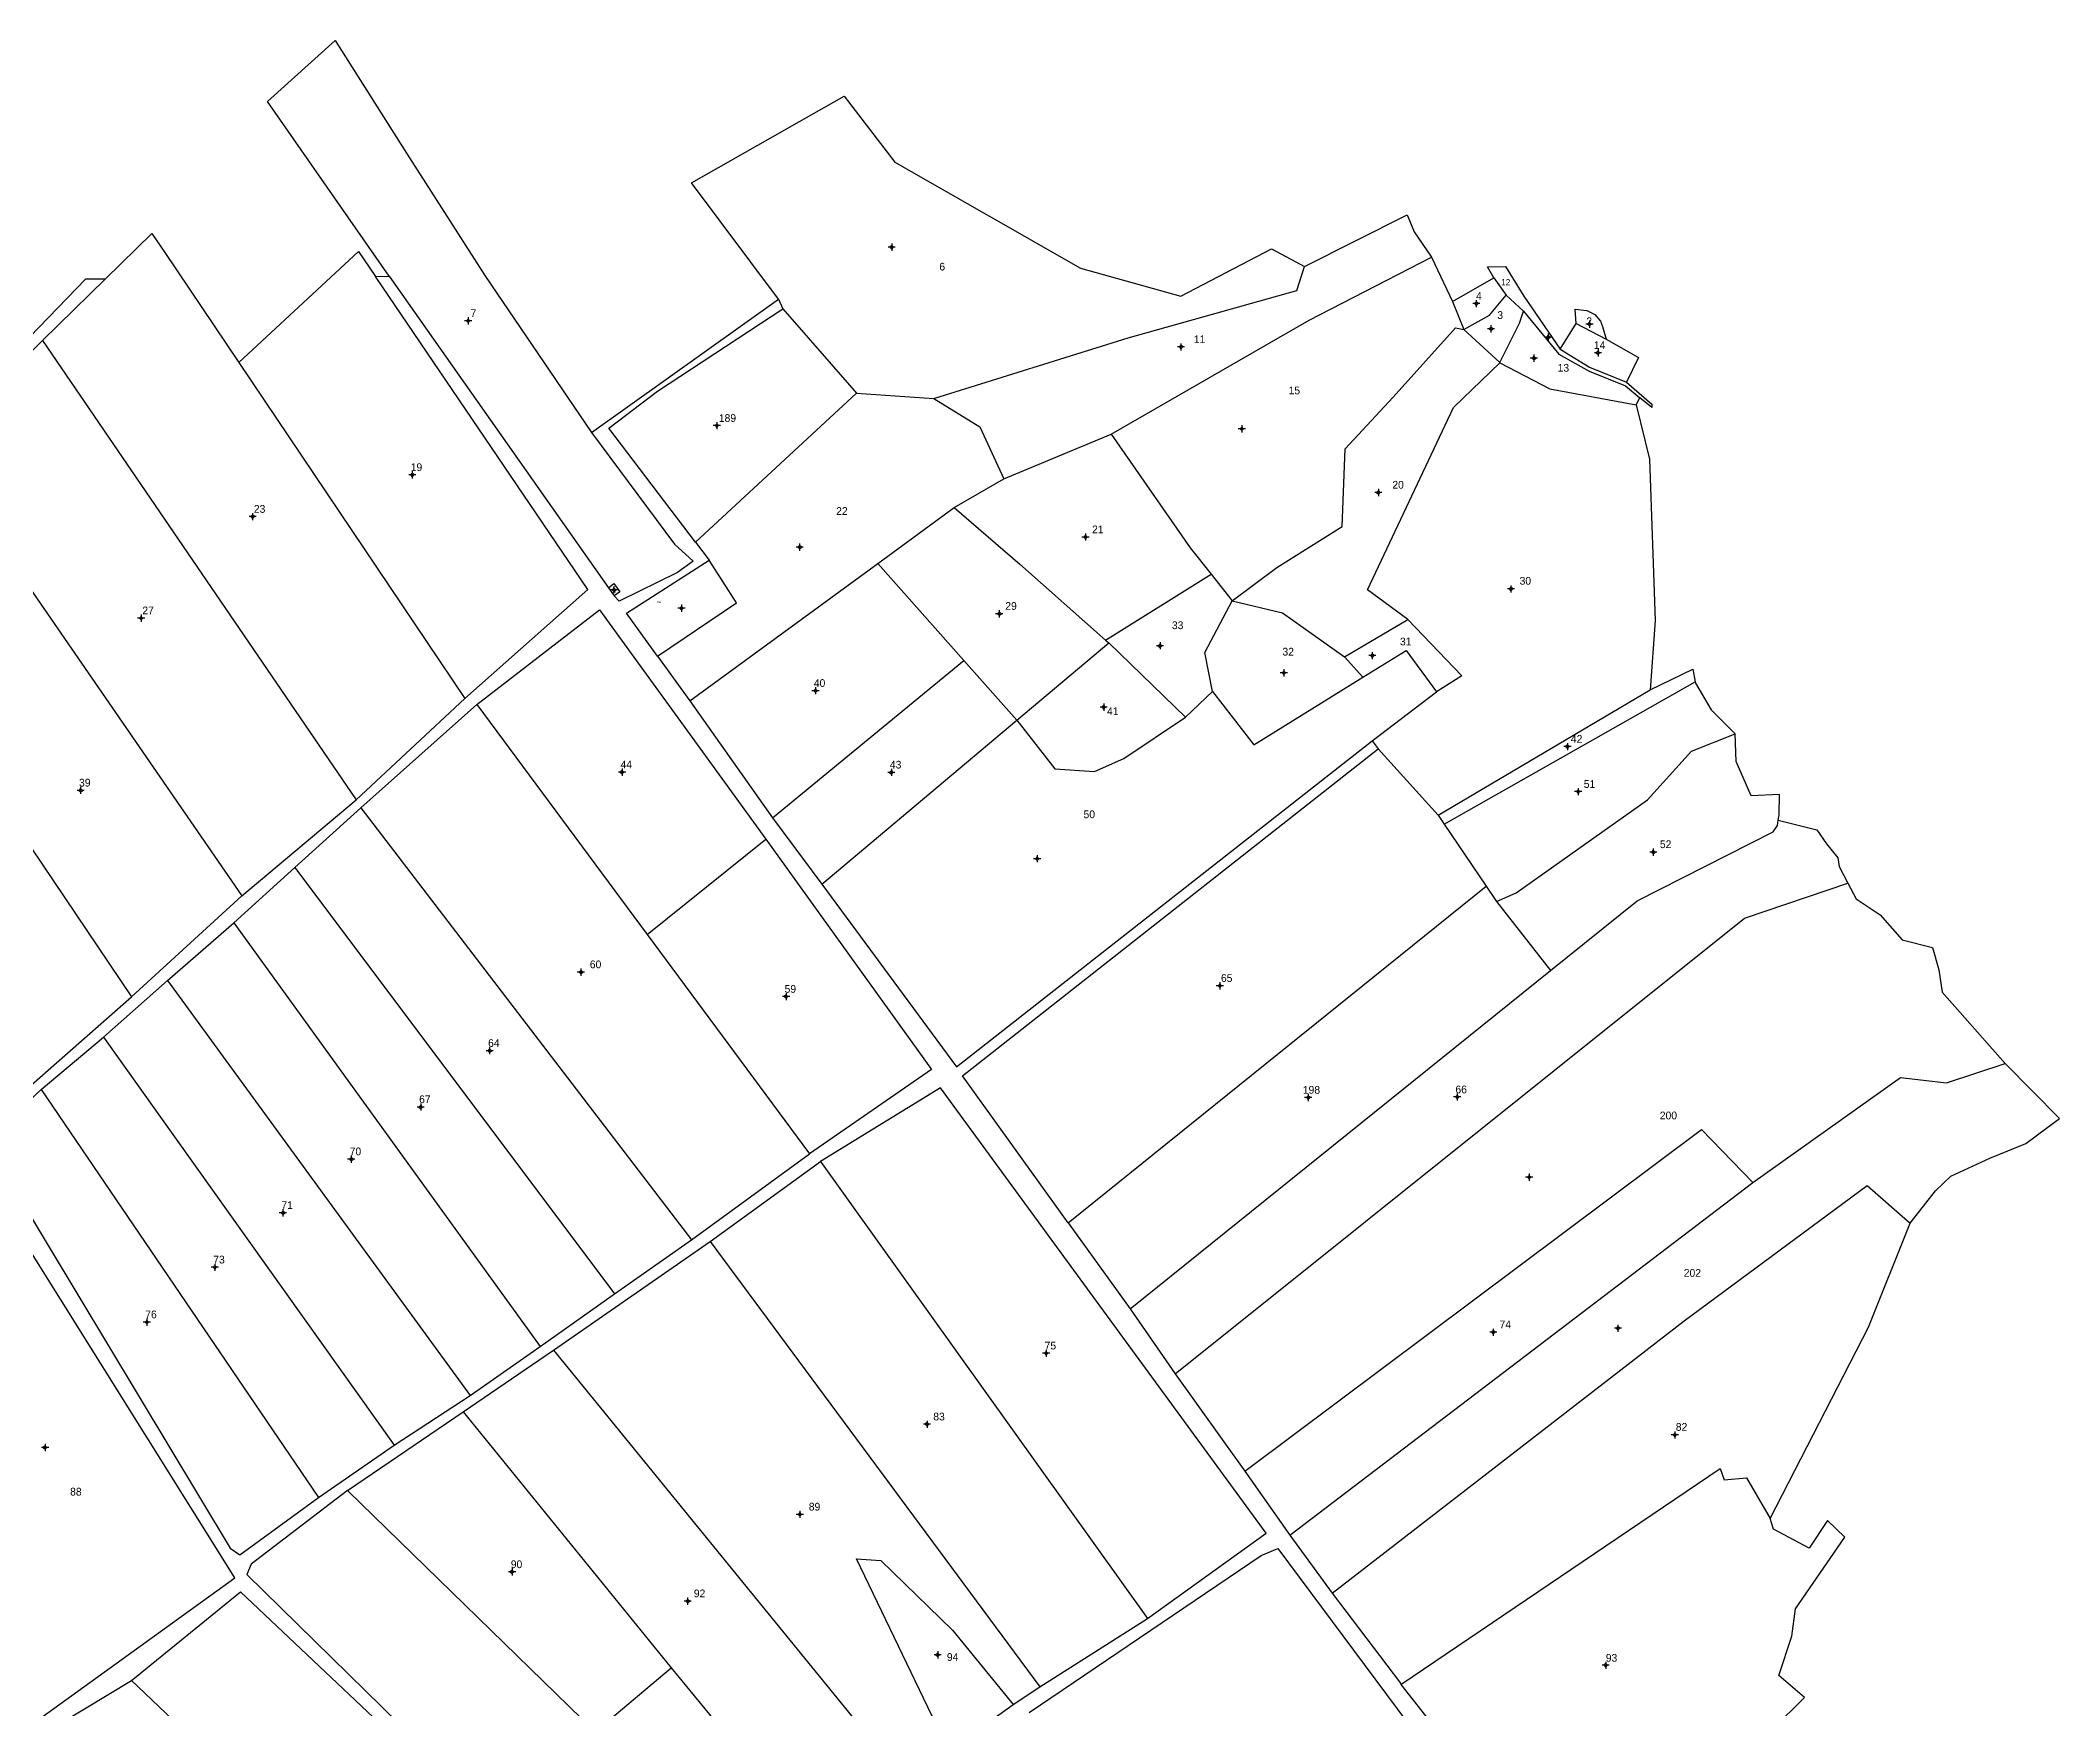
# Model space of a CAD drawing. Extents: x 548517 to 549685, y 1840399 to 1841560.
# Drawn here: x 548980 to 549685, y 1840977 to 1841560 of the extents above; entities that cross this region are included whole.
import ezdxf

# ---------------------------------------------------------------- set-up
doc = ezdxf.new("R2010")
doc.units = 0
for name, color, linetype in [('Level 10', 7, 'Continuous'), ('Level 11', 7, 'Continuous'), ('Level 15', 7, 'Continuous')]:
    doc.layers.add(name, color=color, linetype=linetype)

msp = doc.modelspace()

# ---------------------------------------------------------------- linework, layer by layer
at = {"layer": 'Level 10'}
for p, q in [((549466.01, 1841484.02), (549473.39, 1841468.48)), ((548981.24, 1841454.88), (549003.22, 1841476.43)), ((549097.47, 1841477.25), (549102.25, 1841477.29)), ((549102.25, 1841477.29), (549178.74, 1841368.56)), ((549473.39, 1841468.48), (549487.79, 1841476.79)), ((549487.79, 1841476.79), (549492.08, 1841470.68)), ((549172.81, 1841422.82), (549238.12, 1841469.35)), ((549238.12, 1841469.35), (549239.64, 1841465.89)), ((549239.64, 1841465.89), (549265.36, 1841436.44)), ((549473.39, 1841468.48), (549477.35, 1841458.68)), ((549492.08, 1841470.68), (549498.1, 1841465.11)), ((549477.35, 1841458.68), (549489.86, 1841447.21)), ((549510.89, 1841451.85), (549516.52, 1841460.82)), ((549516.52, 1841460.82), (549526.99, 1841455.36)), ((548943.42, 1841416.82), (548981.24, 1841454.88)), ((548981.24, 1841454.88), (549090.66, 1841294.5)), ((549049.8, 1841447.17), (549128.7, 1841329.96)), ((549489.84, 1841447.11), (549489.86, 1841447.21)), ((549209.13, 1841384.46), (549265.36, 1841436.44)), ((549265.36, 1841436.44), (549292.34, 1841434.66)), ((549537.42, 1841432.37), (549538.8, 1841434.92)), ((549316.76, 1841406.57), (549354.22, 1841422.24)), ((549299.45, 1841396.56), (549316.76, 1841406.57)), ((549272.82, 1841377.08), (549299.45, 1841396.56)), ((549209.13, 1841384.46), (549213.9, 1841378.16)), ((549207.17, 1841329.05), (549272.82, 1841377.08)), ((549272.82, 1841377.08), (549302.85, 1841343.22)), ((548975.75, 1841369.89), (549050.78, 1841261.01)), ((549178.74, 1841368.56), (549180.78, 1841365.71)), ((549352.25, 1841350.32), (549389.17, 1841373.29)), ((549389.17, 1841373.29), (549396.48, 1841364.04)), ((549435.67, 1841344.42), (549457.83, 1841357.48)), ((549321.35, 1841322.36), (549353.37, 1841349.33)), ((549352.25, 1841350.32), (549353.37, 1841349.33)), ((549353.37, 1841349.33), (549380.2, 1841323.36)), ((548935.06, 1841340.21), (549012.34, 1841225.78)), ((549195.92, 1841344.67), (549207.17, 1841329.05)), ((549236.01, 1841288.2), (549302.85, 1841343.22)), ((549302.85, 1841343.22), (549321.35, 1841322.36)), ((549435.67, 1841344.42), (549442.1, 1841337.3)), ((549380.2, 1841323.36), (549389.6, 1841332.35)), ((549445.34, 1841315.14), (549467.83, 1841332.27)), ((549468.31, 1841289.16), (549542.41, 1841332.95)), ((549470.41, 1841286.05), (549558.07, 1841335.76)), ((549090.66, 1841294.5), (549128.7, 1841329.96)), ((549092.39, 1841291.75), (549132.87, 1841327.77)), ((549132.87, 1841327.77), (549192.28, 1841247.5)), ((549207.17, 1841329.05), (549236.01, 1841288.2)), ((549253.3, 1841265.04), (549321.35, 1841322.36)), ((549445.34, 1841315.14), (549447.44, 1841312.37)), ((549447.44, 1841312.37), (549468.31, 1841289.16)), ((549050.78, 1841261.01), (549090.66, 1841294.5)), ((549069.34, 1841270.91), (549092.39, 1841291.75)), ((549092.39, 1841291.75), (549207.8, 1841140.97)), ((549468.31, 1841289.16), (549470.41, 1841286.05)), ((549236.01, 1841288.2), (549253.3, 1841265.04)), ((549470.41, 1841286.05), (549485.16, 1841264.34)), ((549192.28, 1841247.5), (549233.74, 1841280.77)), ((549047.99, 1841251.58), (549069.34, 1841270.91)), ((549069.34, 1841270.91), (549180.86, 1841122.12)), ((549012.34, 1841225.78), (549050.78, 1841261.01)), ((549339.22, 1841146.88), (549485.16, 1841264.34)), ((549485.16, 1841264.34), (549488.76, 1841259.03)), ((549488.76, 1841259.03), (549507.6, 1841234.94)), ((549024.91, 1841231.44), (549047.99, 1841251.58)), ((549047.99, 1841251.58), (549154.94, 1841103.7)), ((549192.28, 1841247.5), (549248.96, 1841170.92)), ((549360.84, 1841116.87), (549507.6, 1841234.94)), ((548974.47, 1841192.43), (549012.34, 1841225.78)), ((549002.56, 1841211.66), (549024.91, 1841231.44)), ((549024.91, 1841231.44), (549130.5, 1841086.63)), ((548980.74, 1841193.43), (549002.56, 1841211.66)), ((549002.56, 1841211.66), (549104.03, 1841069.29)), ((548980.74, 1841193.43), (549077.61, 1841051.02)), ((549207.8, 1841140.97), (549248.96, 1841170.92)), ((549214.31, 1841140.37), (549252.84, 1841168.23)), ((549252.84, 1841168.23), (549366.94, 1841008.69)), ((549416.64, 1841037.84), (549578.25, 1841160.93)), ((549339.22, 1841146.88), (549360.84, 1841116.87)), ((549159.61, 1841102.39), (549214.31, 1841140.37)), ((549180.86, 1841122.12), (549207.8, 1841140.97)), ((549214.31, 1841140.37), (549329.37, 1840984.85)), ((549154.94, 1841103.7), (549180.86, 1841122.12)), ((549360.84, 1841116.87), (549376.54, 1841094.18)), ((549128.09, 1841080.93), (549159.61, 1841102.39)), ((549130.5, 1841086.63), (549154.94, 1841103.7)), ((549159.61, 1841102.39), (549283.98, 1840949.81)), ((549376.54, 1841094.18), (549400.84, 1841060.19)), ((549104.03, 1841069.29), (549130.5, 1841086.63)), ((549087.64, 1841053.47), (549128.09, 1841080.93)), ((549128.09, 1841080.93), (549200.71, 1840991.51)), ((549077.61, 1841051.02), (549104.03, 1841069.29)), ((549400.84, 1841060.19), (549416.64, 1841037.84)), ((549416.64, 1841037.84), (549431.4, 1841017.58)), ((549329.37, 1840984.85), (549366.94, 1841008.69)), ((548968.75, 1840960.9), (549012.28, 1840987.1)), ((549012.28, 1840987.1), (549154.12, 1840852.7)), ((549200.71, 1840991.51), (549253.46, 1840927.19)), ((549320.01, 1840978.67), (549329.37, 1840984.85)), ((549455.36, 1840985.76), (549504.16, 1840923.73)), ((549297.63, 1840962.53), (549320.01, 1840978.67))]:
    msp.add_line(p, q, dxfattribs=at)
for points in [[(549102.25, 1841477.29), (549059.76, 1841538.34), (549083.43, 1841559.65), (549108.24, 1841520.23), (549135.67, 1841477.58), (549172.81, 1841422.82)], [(549238.12, 1841469.35), (549207.81, 1841509.89), (549249.74, 1841533.79), (549261.02, 1841540.22), (549278.77, 1841517.18), (549343.49, 1841480.11), (549378.54, 1841470.31), (549410.23, 1841486.87), (549421.67, 1841480.75)], [(549421.67, 1841480.75), (549457.55, 1841498.72), (549460.01, 1841492.87), (549466.01, 1841484.02)], [(549003.22, 1841476.43), (549019.42, 1841492.29), (549023.89, 1841485.65), (549049.8, 1841447.17)], [(549049.8, 1841447.17), (549086.66, 1841481.4), (549091.57, 1841485.97), (549097.47, 1841477.25)], [(549292.34, 1841434.66), (549360.17, 1841455.81), (549419.06, 1841472.35), (549421.67, 1841480.75)], [(549354.22, 1841422.24), (549423.35, 1841461.93), (549466.01, 1841484.02)], [(549487.79, 1841476.79), (549485.56, 1841480.65), (549491.84, 1841480.7), (549498.28, 1841470.4), (549510.89, 1841451.85)], [(548920.54, 1841400.01), (548947.48, 1841427.1), (548976.85, 1841456.17), (548996.34, 1841476.36), (549003.22, 1841476.43)], [(549128.7, 1841329.96), (549171.56, 1841367.92), (549097.47, 1841477.25)], [(549209.13, 1841384.46), (549178.91, 1841424.32), (549195.93, 1841437.15), (549239.64, 1841465.89)], [(549477.35, 1841458.68), (549486.27, 1841463.69), (549492.08, 1841470.68)], [(549516.52, 1841460.82), (549516.16, 1841465.81), (549520.31, 1841465.38), (549523, 1841463.98), (549524.98, 1841461.68), (549525.72, 1841459.72), (549526.99, 1841455.36)], [(549396.48, 1841364.04), (549412.03, 1841375.69), (549434.83, 1841390), (549435.87, 1841417.06), (549452.64, 1841435.1), (549474.47, 1841459.25), (549477.35, 1841458.68)], [(549489.86, 1841447.21), (549496.72, 1841460.9), (549498.1, 1841465.11)], [(549498.1, 1841465.11), (549510.46, 1841450.13), (549521.04, 1841444.17), (549533.75, 1841439.1), (549538.8, 1841434.92)], [(549510.89, 1841451.85), (549521.24, 1841445.59), (549534.11, 1841440.36)], [(549526.99, 1841455.36), (549538.26, 1841448.96), (549534.11, 1841440.36)], [(549457.83, 1841357.48), (549443.68, 1841367.8), (549473.68, 1841431.49), (549489.84, 1841447.11)], [(549489.84, 1841447.11), (549507.39, 1841437.98), (549537.42, 1841432.37)], [(549534.11, 1841440.36), (549542.99, 1841432.7), (549543, 1841431.46), (549538.8, 1841434.92)], [(549292.34, 1841434.66), (549308.35, 1841424.71), (549316.76, 1841406.57)], [(549537.42, 1841432.37), (549542.1, 1841413.41), (549544.1, 1841357.08), (549542.41, 1841332.95)], [(549172.81, 1841422.82), (549201.86, 1841383.79), (549208.38, 1841377.83), (549202.86, 1841373.95), (549182.47, 1841363.84), (549180.78, 1841365.71)], [(549354.22, 1841422.24), (549381.85, 1841382.53), (549389.17, 1841373.29)], [(549299.45, 1841396.56), (549322.3, 1841376.76), (549352.25, 1841350.32)], [(549195.92, 1841344.67), (549185.11, 1841359.68), (549213.9, 1841378.16)], [(549195.92, 1841344.67), (549223.46, 1841363.27), (549213.9, 1841378.16)], [(549178.74, 1841368.56), (549180.62, 1841370.05), (549182.69, 1841367.15), (549180.78, 1841365.71)], [(549132.87, 1841327.77), (549175.61, 1841360.86), (549233.74, 1841280.77)], [(549389.6, 1841332.35), (549386.93, 1841345.95), (549396.48, 1841364.04)], [(549396.48, 1841364.04), (549414.05, 1841359.79), (549435.67, 1841344.42)], [(549457.83, 1841357.48), (549476.61, 1841337.82), (549467.83, 1841332.27)], [(549442.1, 1841337.3), (549457.21, 1841346.67), (549467.83, 1841332.27)], [(549542.41, 1841332.95), (549557.3, 1841340.17), (549558.07, 1841335.76)], [(549389.6, 1841332.35), (549404, 1841313.68), (549442.1, 1841337.3)], [(549558.07, 1841335.76), (549558.16, 1841335.22), (549563.65, 1841325.91), (549572.01, 1841317.63)], [(549321.35, 1841322.36), (549334.53, 1841305.38), (549348.44, 1841304.39), (549358.61, 1841309.01), (549380.2, 1841323.36)], [(549488.76, 1841259.03), (549495.63, 1841262.1), (549541.42, 1841294.53), (549556.8, 1841311.51), (549572.01, 1841317.63)], [(549587.05, 1841287.42), (549587.35, 1841289.26), (549587.47, 1841296.37), (549577.66, 1841295.88), (549572.37, 1841307.95), (549572.01, 1841317.63)], [(549253.3, 1841265.04), (549300.2, 1841201.31), (549445.34, 1841315.14)], [(549339.22, 1841146.88), (549302.3, 1841198.16), (549447.44, 1841312.37)], [(549507.6, 1841234.94), (549537.85, 1841259.28), (549585.28, 1841283.42), (549586.75, 1841285.6), (549587.05, 1841287.42)], [(549587.05, 1841287.42), (549600.5, 1841284.06), (549603.95, 1841279.15), (549607.88, 1841274.34), (549608.29, 1841271.3), (549611.39, 1841265.43)], [(549233.74, 1841280.77), (549291.55, 1841200.42), (549248.96, 1841170.92)], [(549376.54, 1841094.18), (549575.25, 1841253.2), (549611.39, 1841265.43)], [(549611.39, 1841265.43), (549614.26, 1841259.97), (549622.65, 1841254.34), (549630.32, 1841245.67), (549640.96, 1841242.98), (549643.1, 1841235.2), (549644.31, 1841227.42), (549666.21, 1841202.49)], [(549578.25, 1841160.93), (549629.78, 1841197.58), (549645.79, 1841195.71), (549666.21, 1841202.49)], [(549633.09, 1841146.7), (549641.96, 1841158.01), (549647.36, 1841163.15), (549660.94, 1841169.39), (549673.49, 1841174.61), (549685.27, 1841183.26), (549666.21, 1841202.49)], [(548980.74, 1841193.43), (548961.4, 1841175.17), (549046.77, 1841033.26), (549050.1, 1841030.96), (549077.61, 1841051.02)], [(549366.94, 1841008.69), (549408.33, 1841038.54), (549294.69, 1841193.97), (549252.84, 1841168.23)], [(549400.84, 1841060.19), (549560.25, 1841179.5), (549578.25, 1841160.93)], [(548971.82, 1840967.62), (549048.32, 1841022.93), (548956.65, 1841169.27), (548942.55, 1841158.82)], [(549431.4, 1841017.58), (549554.2, 1841112.65), (549618.14, 1841159.86), (549633.09, 1841146.7)], [(549584.21, 1841043.69), (549618.53, 1841110.48), (549633.09, 1841146.7)], [(549455.36, 1840985.76), (549566.83, 1841061.06), (549568.19, 1841057.13), (549575.94, 1841057.85), (549584.21, 1841043.69)], [(549087.64, 1841053.47), (549054.09, 1841027.67), (549052.54, 1841024.08), (549182.73, 1840896.48), (549192.61, 1840889.04), (549198.18, 1840886.32), (549236.08, 1840914.18), (549253.46, 1840927.19)], [(549087.64, 1841053.47), (549174.11, 1840969.15), (549200.71, 1840991.51)], [(549574.31, 1840959.52), (549596.18, 1840981.11), (549587.32, 1840988.79), (549591.76, 1841002.63), (549593.09, 1841012.1), (549610.26, 1841037.09), (549604.29, 1841042.99), (549597.85, 1841033.31), (549585.46, 1841039.97), (549584.21, 1841043.69)], [(549297.63, 1840962.53), (549265.36, 1841029.61), (549273.8, 1841028.97), (549298.91, 1841004.7), (549320.01, 1840978.67)], [(549325.64, 1840975.9), (549406.63, 1841030.7), (549412.44, 1841033.23), (549457.75, 1840972.17)], [(549012.28, 1840987.1), (549050.34, 1841018.06), (549183.16, 1840892.5), (549191.19, 1840880.94), (549154.12, 1840852.7)], [(549431.4, 1841017.58), (549455.26, 1840986.2), (549455.36, 1840985.76)]]:
    msp.add_lwpolyline(points, dxfattribs=at)
at = {"layer": 'Level 11'}
for p, q in [((549277.015, 1841487.44), (549276.39, 1841487.44)), ((549277.64, 1841488.065), (549277.015, 1841487.44)), ((549277.015, 1841487.44), (549277.64, 1841486.815)), ((549277.64, 1841488.69), (549277.64, 1841488.065)), ((549278.265, 1841487.44), (549277.64, 1841488.065)), ((549277.64, 1841486.815), (549278.265, 1841487.44)), ((549277.64, 1841486.815), (549277.64, 1841486.19)), ((549278.89, 1841487.44), (549278.265, 1841487.44)), ((549481.035, 1841467.74), (549480.41, 1841467.74)), ((549481.66, 1841468.365), (549481.035, 1841467.74)), ((549481.035, 1841467.74), (549481.66, 1841467.115)), ((549481.66, 1841468.99), (549481.66, 1841468.365)), ((549482.285, 1841467.74), (549481.66, 1841468.365)), ((549481.66, 1841467.115), (549482.285, 1841467.74)), ((549481.66, 1841467.115), (549481.66, 1841466.49)), ((549482.91, 1841467.74), (549482.285, 1841467.74)), ((549129.175, 1841461.74), (549128.55, 1841461.74)), ((549129.8, 1841462.365), (549129.175, 1841461.74)), ((549129.175, 1841461.74), (549129.8, 1841461.115)), ((549129.8, 1841462.99), (549129.8, 1841462.365)), ((549130.425, 1841461.74), (549129.8, 1841462.365)), ((549129.8, 1841461.115), (549130.425, 1841461.74)), ((549129.8, 1841461.115), (549129.8, 1841460.49)), ((549131.05, 1841461.74), (549130.425, 1841461.74)), ((549486.155, 1841458.94), (549485.53, 1841458.94)), ((549486.78, 1841459.565), (549486.155, 1841458.94)), ((549486.155, 1841458.94), (549486.78, 1841458.315)), ((549486.78, 1841460.19), (549486.78, 1841459.565)), ((549487.405, 1841458.94), (549486.78, 1841459.565)), ((549486.78, 1841458.315), (549487.405, 1841458.94)), ((549486.78, 1841458.315), (549486.78, 1841457.69)), ((549488.03, 1841458.94), (549487.405, 1841458.94)), ((549520.555, 1841460.58), (549519.93, 1841460.58)), ((549521.18, 1841461.205), (549520.555, 1841460.58)), ((549520.555, 1841460.58), (549521.18, 1841459.955)), ((549521.18, 1841461.83), (549521.18, 1841461.205)), ((549521.805, 1841460.58), (549521.18, 1841461.205)), ((549521.18, 1841459.955), (549521.805, 1841460.58)), ((549521.18, 1841459.955), (549521.18, 1841459.33)), ((549522.43, 1841460.58), (549521.805, 1841460.58)), ((549377.975, 1841452.64), (549377.35, 1841452.64)), ((549378.6, 1841453.265), (549377.975, 1841452.64)), ((549377.975, 1841452.64), (549378.6, 1841452.015)), ((549378.6, 1841453.89), (549378.6, 1841453.265)), ((549379.225, 1841452.64), (549378.6, 1841453.265)), ((549378.6, 1841452.015), (549379.225, 1841452.64)), ((549378.6, 1841452.015), (549378.6, 1841451.39)), ((549379.85, 1841452.64), (549379.225, 1841452.64)), ((549506.155, 1841456.08), (549505.53, 1841456.08)), ((549506.78, 1841456.705), (549506.155, 1841456.08)), ((549506.155, 1841456.08), (549506.78, 1841455.455)), ((549506.78, 1841457.33), (549506.78, 1841456.705)), ((549507.405, 1841456.08), (549506.78, 1841456.705)), ((549506.78, 1841455.455), (549507.405, 1841456.08)), ((549506.78, 1841455.455), (549506.78, 1841454.83)), ((549508.03, 1841456.08), (549507.405, 1841456.08)), ((549524.18, 1841451.84), (549524.18, 1841451.215)), ((549501.155, 1841448.74), (549500.53, 1841448.74)), ((549501.78, 1841449.365), (549501.155, 1841448.74)), ((549501.155, 1841448.74), (549501.78, 1841448.115)), ((549501.78, 1841449.99), (549501.78, 1841449.365)), ((549502.405, 1841448.74), (549501.78, 1841449.365)), ((549501.78, 1841448.115), (549502.405, 1841448.74)), ((549501.78, 1841448.115), (549501.78, 1841447.49)), ((549503.03, 1841448.74), (549502.405, 1841448.74)), ((549523.555, 1841450.59), (549522.93, 1841450.59)), ((549524.18, 1841451.215), (549523.555, 1841450.59)), ((549523.555, 1841450.59), (549524.18, 1841449.965)), ((549524.805, 1841450.59), (549524.18, 1841451.215)), ((549524.18, 1841449.965), (549524.805, 1841450.59)), ((549524.18, 1841449.965), (549524.18, 1841449.34)), ((549525.43, 1841450.59), (549524.805, 1841450.59)), ((549215.985, 1841425.17), (549215.36, 1841425.17)), ((549216.61, 1841425.795), (549215.985, 1841425.17)), ((549215.985, 1841425.17), (549216.61, 1841424.545)), ((549216.61, 1841426.42), (549216.61, 1841425.795)), ((549217.235, 1841425.17), (549216.61, 1841425.795)), ((549216.61, 1841424.545), (549217.235, 1841425.17)), ((549216.61, 1841424.545), (549216.61, 1841423.92)), ((549217.86, 1841425.17), (549217.235, 1841425.17)), ((549399.215, 1841424.03), (549398.59, 1841424.03)), ((549399.84, 1841424.655), (549399.215, 1841424.03)), ((549399.215, 1841424.03), (549399.84, 1841423.405)), ((549399.84, 1841425.28), (549399.84, 1841424.655)), ((549400.465, 1841424.03), (549399.84, 1841424.655)), ((549399.84, 1841423.405), (549400.465, 1841424.03)), ((549399.84, 1841423.405), (549399.84, 1841422.78)), ((549401.09, 1841424.03), (549400.465, 1841424.03)), ((549110.31, 1841409.21), (549110.31, 1841408.585)), ((549109.685, 1841407.96), (549109.06, 1841407.96)), ((549110.31, 1841408.585), (549109.685, 1841407.96)), ((549109.685, 1841407.96), (549110.31, 1841407.335)), ((549110.935, 1841407.96), (549110.31, 1841408.585)), ((549110.31, 1841407.335), (549110.935, 1841407.96)), ((549110.31, 1841407.335), (549110.31, 1841406.71)), ((549111.56, 1841407.96), (549110.935, 1841407.96)), ((549447.5, 1841402.465), (549446.875, 1841401.84)), ((549447.5, 1841403.09), (549447.5, 1841402.465)), ((549448.125, 1841401.84), (549447.5, 1841402.465)), ((549446.875, 1841401.84), (549446.25, 1841401.84)), ((549446.875, 1841401.84), (549447.5, 1841401.215)), ((549447.5, 1841401.215), (549448.125, 1841401.84)), ((549447.5, 1841401.215), (549447.5, 1841400.59)), ((549448.75, 1841401.84), (549448.125, 1841401.84)), ((549053.965, 1841393.4), (549053.34, 1841393.4)), ((549054.59, 1841394.025), (549053.965, 1841393.4)), ((549053.965, 1841393.4), (549054.59, 1841392.775)), ((549054.59, 1841394.65), (549054.59, 1841394.025)), ((549055.215, 1841393.4), (549054.59, 1841394.025)), ((549054.59, 1841392.775), (549055.215, 1841393.4)), ((549054.59, 1841392.775), (549054.59, 1841392.15)), ((549055.84, 1841393.4), (549055.215, 1841393.4)), ((549244.875, 1841382.74), (549244.25, 1841382.74)), ((549245.5, 1841383.365), (549244.875, 1841382.74)), ((549244.875, 1841382.74), (549245.5, 1841382.115)), ((549245.5, 1841383.99), (549245.5, 1841383.365)), ((549246.125, 1841382.74), (549245.5, 1841383.365)), ((549245.5, 1841382.115), (549246.125, 1841382.74)), ((549245.5, 1841382.115), (549245.5, 1841381.49)), ((549246.75, 1841382.74), (549246.125, 1841382.74)), ((549344.655, 1841386.28), (549344.03, 1841386.28)), ((549345.28, 1841386.905), (549344.655, 1841386.28)), ((549344.655, 1841386.28), (549345.28, 1841385.655)), ((549345.28, 1841387.53), (549345.28, 1841386.905)), ((549345.905, 1841386.28), (549345.28, 1841386.905)), ((549345.28, 1841385.655), (549345.905, 1841386.28)), ((549345.28, 1841385.655), (549345.28, 1841385.03)), ((549346.53, 1841386.28), (549345.905, 1841386.28)), ((549180.075, 1841367.88), (549179.45, 1841367.88)), ((549180.7, 1841368.505), (549180.075, 1841367.88)), ((549180.075, 1841367.88), (549180.7, 1841367.255)), ((549180.7, 1841369.13), (549180.7, 1841368.505)), ((549181.325, 1841367.88), (549180.7, 1841368.505)), ((549180.7, 1841367.255), (549181.325, 1841367.88)), ((549180.7, 1841367.255), (549180.7, 1841366.63)), ((549181.95, 1841367.88), (549181.325, 1841367.88)), ((549493.145, 1841368.14), (549492.52, 1841368.14)), ((549493.77, 1841368.765), (549493.145, 1841368.14)), ((549493.145, 1841368.14), (549493.77, 1841367.515)), ((549493.77, 1841369.39), (549493.77, 1841368.765)), ((549494.395, 1841368.14), (549493.77, 1841368.765)), ((549493.77, 1841367.515), (549494.395, 1841368.14)), ((549493.77, 1841367.515), (549493.77, 1841366.89)), ((549495.02, 1841368.14), (549494.395, 1841368.14)), ((549203.635, 1841361.42), (549203.01, 1841361.42)), ((549204.26, 1841362.045), (549203.635, 1841361.42)), ((549203.635, 1841361.42), (549204.26, 1841360.795)), ((549204.26, 1841362.67), (549204.26, 1841362.045)), ((549204.885, 1841361.42), (549204.26, 1841362.045)), ((549204.26, 1841360.795), (549204.885, 1841361.42)), ((549204.26, 1841360.795), (549204.26, 1841360.17)), ((549205.51, 1841361.42), (549204.885, 1841361.42)), ((549315.17, 1841360.085), (549314.545, 1841359.46)), ((549315.17, 1841360.71), (549315.17, 1841360.085)), ((549315.795, 1841359.46), (549315.17, 1841360.085)), ((549015.055, 1841357.94), (549014.43, 1841357.94)), ((549015.68, 1841358.565), (549015.055, 1841357.94)), ((549015.055, 1841357.94), (549015.68, 1841357.315)), ((549015.68, 1841359.19), (549015.68, 1841358.565)), ((549016.305, 1841357.94), (549015.68, 1841358.565)), ((549015.68, 1841357.315), (549016.305, 1841357.94)), ((549015.68, 1841357.315), (549015.68, 1841356.69)), ((549016.93, 1841357.94), (549016.305, 1841357.94)), ((549314.545, 1841359.46), (549313.92, 1841359.46)), ((549314.545, 1841359.46), (549315.17, 1841358.835)), ((549315.17, 1841358.835), (549315.795, 1841359.46)), ((549315.17, 1841358.835), (549315.17, 1841358.21)), ((549316.42, 1841359.46), (549315.795, 1841359.46)), ((549370.675, 1841348.33), (549370.05, 1841348.33)), ((549371.3, 1841348.955), (549370.675, 1841348.33)), ((549370.675, 1841348.33), (549371.3, 1841347.705)), ((549371.3, 1841349.58), (549371.3, 1841348.955)), ((549371.925, 1841348.33), (549371.3, 1841348.955)), ((549371.3, 1841347.705), (549371.925, 1841348.33)), ((549371.3, 1841347.705), (549371.3, 1841347.08)), ((549372.55, 1841348.33), (549371.925, 1841348.33)), ((549445.38, 1841346.13), (549445.38, 1841345.505)), ((549413.885, 1841338.86), (549413.26, 1841338.86)), ((549414.51, 1841339.485), (549413.885, 1841338.86)), ((549413.885, 1841338.86), (549414.51, 1841338.235)), ((549414.51, 1841340.11), (549414.51, 1841339.485)), ((549415.135, 1841338.86), (549414.51, 1841339.485)), ((549414.51, 1841338.235), (549415.135, 1841338.86)), ((549415.76, 1841338.86), (549415.135, 1841338.86)), ((549444.755, 1841344.88), (549444.13, 1841344.88)), ((549445.38, 1841345.505), (549444.755, 1841344.88)), ((549444.755, 1841344.88), (549445.38, 1841344.255)), ((549446.005, 1841344.88), (549445.38, 1841345.505)), ((549445.38, 1841344.255), (549446.005, 1841344.88)), ((549445.38, 1841344.255), (549445.38, 1841343.63)), ((549446.63, 1841344.88), (549446.005, 1841344.88)), ((549250.415, 1841332.64), (549249.79, 1841332.64)), ((549251.04, 1841333.265), (549250.415, 1841332.64)), ((549250.415, 1841332.64), (549251.04, 1841332.015)), ((549251.04, 1841333.89), (549251.04, 1841333.265)), ((549251.665, 1841332.64), (549251.04, 1841333.265)), ((549251.04, 1841332.015), (549251.665, 1841332.64)), ((549251.04, 1841332.015), (549251.04, 1841331.39)), ((549252.29, 1841332.64), (549251.665, 1841332.64)), ((549414.51, 1841338.235), (549414.51, 1841337.61)), ((549351.015, 1841326.86), (549350.39, 1841326.86)), ((549351.64, 1841327.485), (549351.015, 1841326.86)), ((549351.015, 1841326.86), (549351.64, 1841326.235)), ((549351.64, 1841328.11), (549351.64, 1841327.485)), ((549352.265, 1841326.86), (549351.64, 1841327.485)), ((549351.64, 1841326.235), (549352.265, 1841326.86)), ((549351.64, 1841326.235), (549351.64, 1841325.61)), ((549352.89, 1841326.86), (549352.265, 1841326.86)), ((549512.855, 1841313.11), (549512.23, 1841313.11)), ((549513.48, 1841313.735), (549512.855, 1841313.11)), ((549512.855, 1841313.11), (549513.48, 1841312.485)), ((549513.48, 1841314.36), (549513.48, 1841313.735)), ((549514.105, 1841313.11), (549513.48, 1841313.735)), ((549513.48, 1841312.485), (549514.105, 1841313.11)), ((549513.48, 1841312.485), (549513.48, 1841311.86)), ((549514.73, 1841313.11), (549514.105, 1841313.11)), ((549182.915, 1841304.18), (549182.29, 1841304.18)), ((549183.54, 1841304.805), (549182.915, 1841304.18)), ((549182.915, 1841304.18), (549183.54, 1841303.555)), ((549183.54, 1841305.43), (549183.54, 1841304.805)), ((549184.165, 1841304.18), (549183.54, 1841304.805)), ((549183.54, 1841303.555), (549184.165, 1841304.18)), ((549183.54, 1841303.555), (549183.54, 1841302.93)), ((549184.79, 1841304.18), (549184.165, 1841304.18)), ((549276.905, 1841304.13), (549276.28, 1841304.13)), ((549277.53, 1841304.755), (549276.905, 1841304.13)), ((549276.905, 1841304.13), (549277.53, 1841303.505)), ((549277.53, 1841305.38), (549277.53, 1841304.755)), ((549278.155, 1841304.13), (549277.53, 1841304.755)), ((549277.53, 1841303.505), (549278.155, 1841304.13)), ((549277.53, 1841303.505), (549277.53, 1841302.88)), ((549278.78, 1841304.13), (549278.155, 1841304.13)), ((548993.915, 1841297.84), (548993.29, 1841297.84)), ((548994.54, 1841298.465), (548993.915, 1841297.84)), ((548993.915, 1841297.84), (548994.54, 1841297.215)), ((548994.54, 1841299.09), (548994.54, 1841298.465)), ((548995.165, 1841297.84), (548994.54, 1841298.465)), ((548994.54, 1841297.215), (548995.165, 1841297.84)), ((548994.54, 1841297.215), (548994.54, 1841296.59)), ((548995.79, 1841297.84), (548995.165, 1841297.84)), ((549516.595, 1841297.4), (549515.97, 1841297.4)), ((549517.22, 1841298.025), (549516.595, 1841297.4)), ((549516.595, 1841297.4), (549517.22, 1841296.775)), ((549517.22, 1841298.65), (549517.22, 1841298.025)), ((549517.845, 1841297.4), (549517.22, 1841298.025)), ((549517.22, 1841296.775), (549517.845, 1841297.4)), ((549517.22, 1841296.775), (549517.22, 1841296.15)), ((549518.47, 1841297.4), (549517.845, 1841297.4)), ((549328.4, 1841275.24), (549328.4, 1841274.615)), ((549542.835, 1841276.28), (549542.21, 1841276.28)), ((549543.46, 1841276.905), (549542.835, 1841276.28)), ((549542.835, 1841276.28), (549543.46, 1841275.655)), ((549543.46, 1841277.53), (549543.46, 1841276.905)), ((549544.085, 1841276.28), (549543.46, 1841276.905)), ((549543.46, 1841275.655), (549544.085, 1841276.28)), ((549543.46, 1841275.655), (549543.46, 1841275.03)), ((549544.71, 1841276.28), (549544.085, 1841276.28)), ((549327.775, 1841273.99), (549327.15, 1841273.99)), ((549328.4, 1841274.615), (549327.775, 1841273.99)), ((549327.775, 1841273.99), (549328.4, 1841273.365)), ((549329.025, 1841273.99), (549328.4, 1841274.615)), ((549328.4, 1841273.365), (549329.025, 1841273.99)), ((549328.4, 1841273.365), (549328.4, 1841272.74)), ((549329.65, 1841273.99), (549329.025, 1841273.99)), ((549168.525, 1841234.37), (549167.9, 1841234.37)), ((549169.15, 1841234.995), (549168.525, 1841234.37)), ((549168.525, 1841234.37), (549169.15, 1841233.745)), ((549169.15, 1841235.62), (549169.15, 1841234.995)), ((549169.775, 1841234.37), (549169.15, 1841234.995)), ((549169.15, 1841233.745), (549169.775, 1841234.37)), ((549169.15, 1841233.745), (549169.15, 1841233.12)), ((549170.4, 1841234.37), (549169.775, 1841234.37)), ((549240.155, 1841225.84), (549239.53, 1841225.84)), ((549240.78, 1841226.465), (549240.155, 1841225.84)), ((549240.155, 1841225.84), (549240.78, 1841225.215)), ((549240.78, 1841227.09), (549240.78, 1841226.465)), ((549241.405, 1841225.84), (549240.78, 1841226.465)), ((549240.78, 1841225.215), (549241.405, 1841225.84)), ((549242.03, 1841225.84), (549241.405, 1841225.84)), ((549391.535, 1841229.62), (549390.91, 1841229.62)), ((549392.16, 1841230.245), (549391.535, 1841229.62)), ((549391.535, 1841229.62), (549392.16, 1841228.995)), ((549392.16, 1841230.87), (549392.16, 1841230.245)), ((549392.785, 1841229.62), (549392.16, 1841230.245)), ((549392.16, 1841228.995), (549392.785, 1841229.62)), ((549392.16, 1841228.995), (549392.16, 1841228.37)), ((549393.41, 1841229.62), (549392.785, 1841229.62)), ((549240.78, 1841225.215), (549240.78, 1841224.59)), ((549136.675, 1841206.94), (549136.05, 1841206.94)), ((549137.3, 1841207.565), (549136.675, 1841206.94)), ((549136.675, 1841206.94), (549137.3, 1841206.315)), ((549137.3, 1841208.19), (549137.3, 1841207.565)), ((549137.925, 1841206.94), (549137.3, 1841207.565)), ((549137.3, 1841206.315), (549137.925, 1841206.94)), ((549137.3, 1841206.315), (549137.3, 1841205.69)), ((549138.55, 1841206.94), (549137.925, 1841206.94)), ((549422.395, 1841190.6), (549421.77, 1841190.6)), ((549423.02, 1841191.225), (549422.395, 1841190.6)), ((549422.395, 1841190.6), (549423.02, 1841189.975)), ((549423.02, 1841191.85), (549423.02, 1841191.225)), ((549423.645, 1841190.6), (549423.02, 1841191.225)), ((549423.02, 1841189.975), (549423.645, 1841190.6)), ((549424.27, 1841190.6), (549423.645, 1841190.6)), ((549474.375, 1841190.8), (549473.75, 1841190.8)), ((549475, 1841191.425), (549474.375, 1841190.8)), ((549474.375, 1841190.8), (549475, 1841190.175)), ((549475, 1841192.05), (549475, 1841191.425)), ((549475.625, 1841190.8), (549475, 1841191.425)), ((549475, 1841190.175), (549475.625, 1841190.8)), ((549476.25, 1841190.8), (549475.625, 1841190.8)), ((549112.615, 1841187.3), (549111.99, 1841187.3)), ((549113.24, 1841187.925), (549112.615, 1841187.3)), ((549112.615, 1841187.3), (549113.24, 1841186.675)), ((549113.24, 1841188.55), (549113.24, 1841187.925)), ((549113.865, 1841187.3), (549113.24, 1841187.925)), ((549113.24, 1841186.675), (549113.865, 1841187.3)), ((549113.24, 1841186.675), (549113.24, 1841186.05)), ((549114.49, 1841187.3), (549113.865, 1841187.3)), ((549423.02, 1841189.975), (549423.02, 1841189.35)), ((549475, 1841190.175), (549475, 1841189.55)), ((549089, 1841169.725), (549088.375, 1841169.1)), ((549089, 1841170.35), (549089, 1841169.725)), ((549089.625, 1841169.1), (549089, 1841169.725)), ((549088.375, 1841169.1), (549087.75, 1841169.1)), ((549088.375, 1841169.1), (549089, 1841168.475)), ((549089, 1841168.475), (549089.625, 1841169.1)), ((549089, 1841168.475), (549089, 1841167.85)), ((549090.25, 1841169.1), (549089.625, 1841169.1)), ((549499.495, 1841162.81), (549498.87, 1841162.81)), ((549500.12, 1841163.435), (549499.495, 1841162.81)), ((549499.495, 1841162.81), (549500.12, 1841162.185)), ((549500.12, 1841164.06), (549500.12, 1841163.435)), ((549500.745, 1841162.81), (549500.12, 1841163.435)), ((549500.12, 1841162.185), (549500.745, 1841162.81)), ((549501.37, 1841162.81), (549500.745, 1841162.81)), ((549500.12, 1841162.185), (549500.12, 1841161.56)), ((549064.515, 1841150.36), (549063.89, 1841150.36)), ((549065.14, 1841150.985), (549064.515, 1841150.36)), ((549064.515, 1841150.36), (549065.14, 1841149.735)), ((549065.14, 1841151.61), (549065.14, 1841150.985)), ((549065.765, 1841150.36), (549065.14, 1841150.985)), ((549065.14, 1841149.735), (549065.765, 1841150.36)), ((549065.14, 1841149.735), (549065.14, 1841149.11)), ((549066.39, 1841150.36), (549065.765, 1841150.36)), ((549040.765, 1841131.34), (549040.14, 1841131.34)), ((549041.39, 1841131.965), (549040.765, 1841131.34)), ((549040.765, 1841131.34), (549041.39, 1841130.715)), ((549041.39, 1841132.59), (549041.39, 1841131.965)), ((549042.015, 1841131.34), (549041.39, 1841131.965)), ((549041.39, 1841130.715), (549042.015, 1841131.34)), ((549041.39, 1841130.715), (549041.39, 1841130.09)), ((549042.64, 1841131.34), (549042.015, 1841131.34)), ((549017.64, 1841113.44), (549017.64, 1841112.815)), ((549017.015, 1841112.19), (549016.39, 1841112.19)), ((549017.64, 1841112.815), (549017.015, 1841112.19)), ((549017.015, 1841112.19), (549017.64, 1841111.565)), ((549018.265, 1841112.19), (549017.64, 1841112.815)), ((549017.64, 1841111.565), (549018.265, 1841112.19)), ((549017.64, 1841111.565), (549017.64, 1841110.94)), ((549018.89, 1841112.19), (549018.265, 1841112.19)), ((549486.995, 1841108.67), (549486.37, 1841108.67)), ((549487.62, 1841109.295), (549486.995, 1841108.67)), ((549486.995, 1841108.67), (549487.62, 1841108.045)), ((549487.62, 1841109.92), (549487.62, 1841109.295)), ((549488.245, 1841108.67), (549487.62, 1841109.295)), ((549487.62, 1841108.045), (549488.245, 1841108.67)), ((549487.62, 1841108.045), (549487.62, 1841107.42)), ((549488.87, 1841108.67), (549488.245, 1841108.67)), ((549530.505, 1841110.04), (549529.88, 1841110.04)), ((549531.13, 1841110.665), (549530.505, 1841110.04)), ((549530.505, 1841110.04), (549531.13, 1841109.415)), ((549531.13, 1841111.29), (549531.13, 1841110.665)), ((549531.755, 1841110.04), (549531.13, 1841110.665)), ((549531.13, 1841109.415), (549531.755, 1841110.04)), ((549531.13, 1841109.415), (549531.13, 1841108.79)), ((549532.38, 1841110.04), (549531.755, 1841110.04)), ((549330.925, 1841101.33), (549330.3, 1841101.33)), ((549331.55, 1841101.955), (549330.925, 1841101.33)), ((549330.925, 1841101.33), (549331.55, 1841100.705)), ((549331.55, 1841102.58), (549331.55, 1841101.955)), ((549332.175, 1841101.33), (549331.55, 1841101.955)), ((549331.55, 1841100.705), (549332.175, 1841101.33)), ((549331.55, 1841100.705), (549331.55, 1841100.08)), ((549332.8, 1841101.33), (549332.175, 1841101.33)), ((549289.97, 1841077.79), (549289.97, 1841077.165)), ((549289.345, 1841076.54), (549288.72, 1841076.54)), ((549289.97, 1841077.165), (549289.345, 1841076.54)), ((549289.345, 1841076.54), (549289.97, 1841075.915)), ((549290.595, 1841076.54), (549289.97, 1841077.165)), ((549289.97, 1841075.915), (549290.595, 1841076.54)), ((549289.97, 1841075.915), (549289.97, 1841075.29)), ((549291.22, 1841076.54), (549290.595, 1841076.54)), ((549550.335, 1841072.81), (549549.71, 1841072.81)), ((549550.96, 1841073.435), (549550.335, 1841072.81)), ((549550.335, 1841072.81), (549550.96, 1841072.185)), ((549550.96, 1841074.06), (549550.96, 1841073.435)), ((549551.585, 1841072.81), (549550.96, 1841073.435)), ((549550.96, 1841072.185), (549551.585, 1841072.81)), ((549550.96, 1841072.185), (549550.96, 1841071.56)), ((549552.21, 1841072.81), (549551.585, 1841072.81)), ((548981.525, 1841068.44), (548980.9, 1841068.44)), ((548982.15, 1841069.065), (548981.525, 1841068.44)), ((548981.525, 1841068.44), (548982.15, 1841067.815)), ((548982.15, 1841069.69), (548982.15, 1841069.065)), ((548982.775, 1841068.44), (548982.15, 1841069.065)), ((548982.15, 1841067.815), (548982.775, 1841068.44)), ((548982.15, 1841067.815), (548982.15, 1841067.19)), ((548983.4, 1841068.44), (548982.775, 1841068.44)), ((549244.935, 1841045.09), (549244.31, 1841045.09)), ((549245.56, 1841045.715), (549244.935, 1841045.09)), ((549244.935, 1841045.09), (549245.56, 1841044.465)), ((549245.56, 1841046.34), (549245.56, 1841045.715)), ((549246.185, 1841045.09), (549245.56, 1841045.715)), ((549245.56, 1841044.465), (549246.185, 1841045.09)), ((549245.56, 1841044.465), (549245.56, 1841043.84)), ((549246.81, 1841045.09), (549246.185, 1841045.09)), ((549144.515, 1841025.04), (549143.89, 1841025.04)), ((549145.14, 1841025.665), (549144.515, 1841025.04)), ((549144.515, 1841025.04), (549145.14, 1841024.415)), ((549145.14, 1841026.29), (549145.14, 1841025.665)), ((549145.765, 1841025.04), (549145.14, 1841025.665)), ((549145.14, 1841024.415), (549145.765, 1841025.04)), ((549145.14, 1841024.415), (549145.14, 1841023.79)), ((549146.39, 1841025.04), (549145.765, 1841025.04)), ((549205.785, 1841014.79), (549205.16, 1841014.79)), ((549206.41, 1841015.415), (549205.785, 1841014.79)), ((549205.785, 1841014.79), (549206.41, 1841014.165)), ((549206.41, 1841016.04), (549206.41, 1841015.415)), ((549207.035, 1841014.79), (549206.41, 1841015.415)), ((549206.41, 1841014.165), (549207.035, 1841014.79)), ((549207.66, 1841014.79), (549207.035, 1841014.79)), ((549206.41, 1841014.165), (549206.41, 1841013.54)), ((549293.075, 1840996.07), (549292.45, 1840996.07)), ((549293.7, 1840996.695), (549293.075, 1840996.07)), ((549293.075, 1840996.07), (549293.7, 1840995.445)), ((549293.7, 1840997.32), (549293.7, 1840996.695)), ((549294.325, 1840996.07), (549293.7, 1840996.695)), ((549293.7, 1840995.445), (549294.325, 1840996.07)), ((549293.7, 1840995.445), (549293.7, 1840994.82)), ((549294.95, 1840996.07), (549294.325, 1840996.07)), ((549526.83, 1840993.65), (549526.83, 1840993.025)), ((549526.205, 1840992.4), (549525.58, 1840992.4)), ((549526.83, 1840993.025), (549526.205, 1840992.4)), ((549526.205, 1840992.4), (549526.83, 1840991.775)), ((549527.455, 1840992.4), (549526.83, 1840993.025)), ((549526.83, 1840991.775), (549527.455, 1840992.4)), ((549526.83, 1840991.775), (549526.83, 1840991.15)), ((549528.08, 1840992.4), (549527.455, 1840992.4))]:
    msp.add_line(p, q, dxfattribs=at)
for centre in [(549277.64, 1841487.44), (549481.66, 1841467.74), (549129.8, 1841461.74), (549486.78, 1841458.94), (549521.18, 1841460.58), (549378.6, 1841452.64), (549506.78, 1841456.08), (549501.78, 1841448.74), (549524.18, 1841450.59), (549216.61, 1841425.17), (549399.84, 1841424.03), (549110.31, 1841407.96), (549447.5, 1841401.84), (549054.59, 1841393.4), (549245.5, 1841382.74), (549345.28, 1841386.28), (549180.7, 1841367.88), (549493.77, 1841368.14), (549204.26, 1841361.42), (549015.68, 1841357.94), (549315.17, 1841359.46), (549371.3, 1841348.33), (549414.51, 1841338.86), (549445.38, 1841344.88), (549251.04, 1841332.64), (549351.64, 1841326.86), (549513.48, 1841313.11), (549183.54, 1841304.18), (549277.53, 1841304.13), (548994.54, 1841297.84), (549517.22, 1841297.4), (549543.46, 1841276.28), (549328.4, 1841273.99), (549169.15, 1841234.37), (549240.78, 1841225.84), (549392.16, 1841229.62), (549137.3, 1841206.94), (549423.02, 1841190.6), (549475, 1841190.8), (549113.24, 1841187.3), (549089, 1841169.1), (549500.12, 1841162.81), (549065.14, 1841150.36), (549041.39, 1841131.34), (549017.64, 1841112.19), (549487.62, 1841108.67), (549531.13, 1841110.04), (549331.55, 1841101.33), (549289.97, 1841076.54), (549550.96, 1841072.81), (548982.15, 1841068.44), (549245.56, 1841045.09), (549145.14, 1841025.04), (549206.41, 1841014.79), (549293.7, 1840996.07), (549526.83, 1840992.4)]:
    msp.add_circle(centre, 0.15, dxfattribs=at)

# ---------------------------------------------------------------- texts
at = {"layer": 'Level 15'}
for s, height, p in [('6', 2.7, (549294.26, 1841479.31)), ('12', 2.1862, (549490.32, 1841474.157)), ('7', 2.7, (549130.64, 1841463.07)), ('4', 2.7, (549481.58, 1841469.07)), ('3', 2.7, (549489, 1841462.4)), ('2', 2.7, (549520.09, 1841460.26)), ('11', 2.7, (549383.08, 1841453.95)), ('14', 2.7, (549522.71, 1841451.92)), ('13', 2.7, (549510.06, 1841444)), ('15', 2.7, (549416.16, 1841436.1)), ('189', 2.7, (549217.3, 1841426.46)), ('19', 2.7, (549109.77, 1841409.3)), ('20', 2.7, (549452.37, 1841403.16)), ('23', 2.7, (549055.01, 1841394.74)), ('22', 2.7, (549258.24, 1841394)), ('21', 2.7, (549347.56, 1841387.58)), ('28', 0.675, (549180.28, 1841366.75)), ('30', 2.7, (549496.79, 1841369.64)), ('27', 2.7, (549016.09, 1841359.29)), ('196', 0.675, (549195.6, 1841363.21)), ('29', 2.7, (549317.27, 1841360.86)), ('33', 2.7, (549375.43, 1841354.12)), ('32', 2.7, (549414.02, 1841344.9)), ('31', 2.7, (549455.03, 1841348.45)), ('40', 2.7, (549250.44, 1841333.95)), ('41', 2.7, (549352.79, 1841324.14)), ('42', 2.7, (549514.69, 1841314.46)), ('44', 2.7, (549183, 1841305.52)), ('43', 2.7, (549276.99, 1841305.46)), ('39', 2.7, (548994, 1841299.18)), ('51', 2.7, (549519.2, 1841298.7)), ('50', 2.7, (549344.59, 1841288.13)), ('52', 2.7, (549545.75, 1841277.68)), ('60', 2.7, (549172.27, 1841235.74)), ('65', 2.7, (549392.55, 1841230.96)), ('59', 2.7, (549240.25, 1841227.18)), ('64', 2.7, (549136.76, 1841208.28)), ('67', 2.7, (549112.69, 1841188.66)), ('198', 2.7, (549421.13, 1841191.93)), ('66', 2.7, (549474.4, 1841192.08)), ('200', 2.7, (549545.72, 1841183)), ('70', 2.7, (549088.46, 1841170.45)), ('71', 2.7, (549064.6, 1841151.7)), ('73', 2.7, (549040.84, 1841132.69)), ('202', 2.7, (549554.08, 1841128.04)), ('76', 2.7, (549017.09, 1841113.55)), ('74', 2.7, (549489.78, 1841110.03)), ('75', 2.7, (549331.01, 1841102.67)), ('83', 2.7, (549292.15, 1841077.89)), ('82', 2.7, (549551.31, 1841074.27)), ('88', 2.7, (548990.88, 1841051.67)), ('89', 2.7, (549248.7, 1841046.43)), ('90', 2.7, (549144.68, 1841026.33)), ('92', 2.7, (549208.57, 1841016.16)), ('94', 2.7, (549296.9, 1840993.94)), ('93', 2.7, (549526.86, 1840993.66))]:
    msp.add_text(s, height=height, dxfattribs=at).set_placement(p)

doc.saveas('drawing.dxf')
